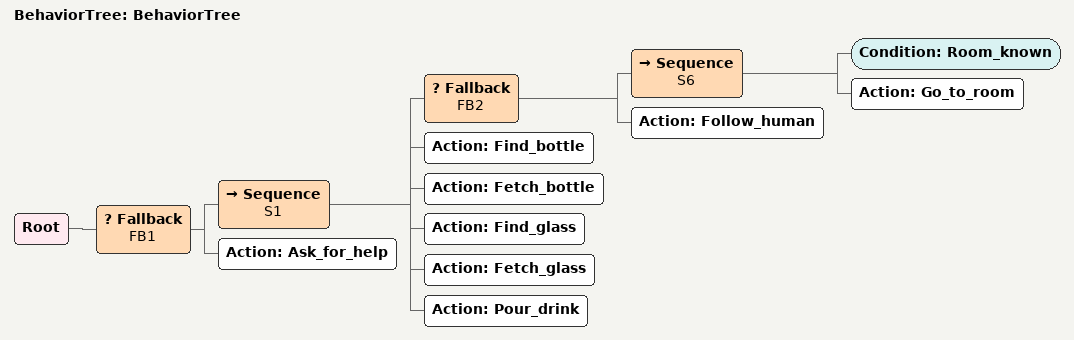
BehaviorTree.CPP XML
<root main_tree_to_execute="BehaviorTree">
    <BehaviorTree ID="BehaviorTree">
        <Root>
            <Fallback name="FB1">
                <Sequence name="S1">
                    <Fallback name="FB2">
                        <Sequence name="S6">
                            <Condition ID="Room_known"/>
                            <Action ID="Go_to_room"/>
                        </Sequence>
                        <Action ID="Follow_human"/>
                    </Fallback>
                    <Action ID="Find_bottle"/>
                    <Action ID="Fetch_bottle"/>
                    <Action ID="Find_glass"/>
                    <Action ID="Fetch_glass"/>
                    <Action ID="Pour_drink"/>
                </Sequence>
                <Action ID="Ask_for_help"/>
            </Fallback>
        </Root>
    </BehaviorTree>
</root>
